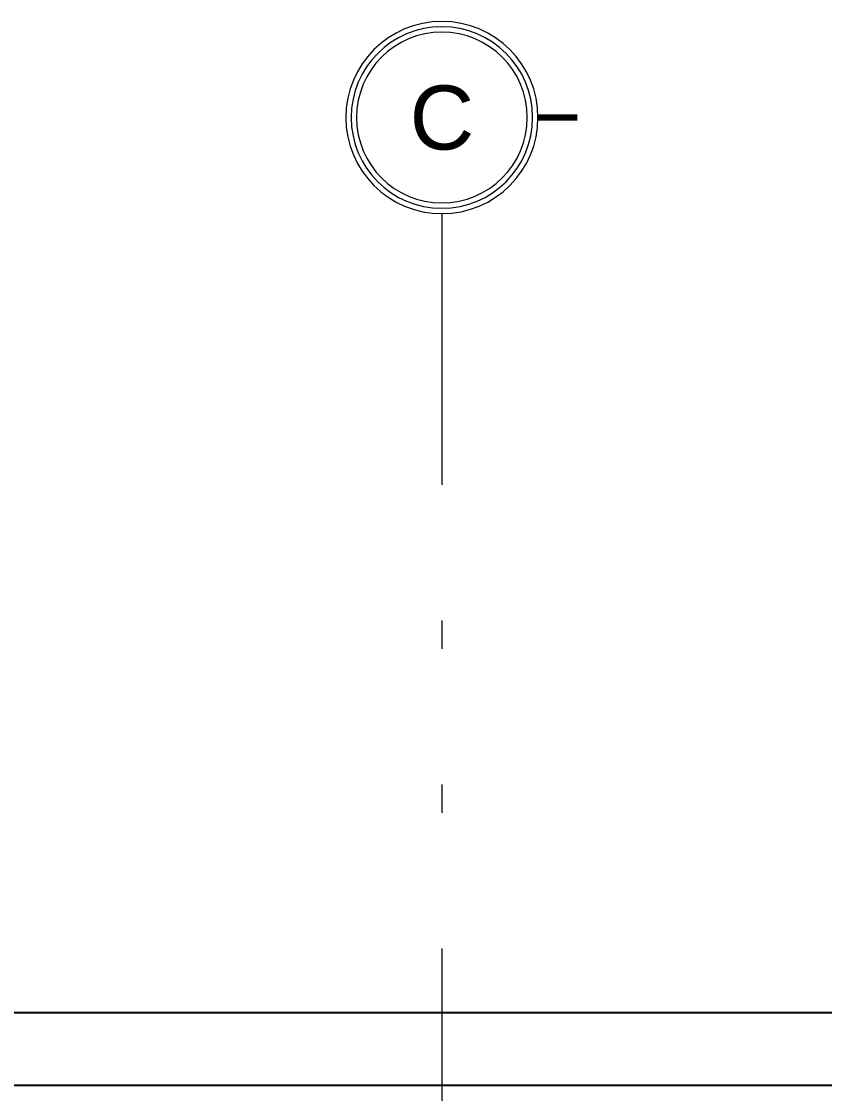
# Model space of a CAD drawing. Header units: millimetres. Extents: x 2056 to 4470, y 1400 to 3101.
# Drawn here: x 2177.71 to 2180.531, y 1449.789 to 1453.554 of the extents above; entities that cross this region are included whole.
import ezdxf
from ezdxf.enums import TextEntityAlignment as Align

# ---------------------------------------------------------------- set-up
doc = ezdxf.new("R2010")
doc.units = ezdxf.units.MM
doc.linetypes.add('DIVIDE', pattern=[31.75, 12.7, -6.35, 0, -6.35, 0, -6.35])
for name, color, linetype in [('A-ANNO-DIMS-GRID', 195, 'Continuous'), ('A-GRID-COLS', 75, 'DIVIDE'), ('A-PLAN-2', 4, 'Continuous'), ('A-PLAN-6', 9, 'Continuous')]:
    doc.layers.add(name, color=color, linetype=linetype)
doc.styles.add('ROMAN', font='arial.ttf')

# ---------------------------------------------------------------- blocks, each defined once
blk = doc.blocks.new('EJE LETRA')
at = {"const_width": 0.06}
blk.add_lwpolyline([(2.068, 0), (1.7, 0)], dxfattribs=at)
at = {"linetype": 'Continuous', "lineweight": 9}
for radius in [0.9, 0.85, 0.8]:
    blk.add_circle((0.8, 0), radius, dxfattribs=at)
at = {"lineweight": 9, "style": 'ROMAN'}
blk.add_attdef('A', (0.601, -0.273), '', height=0.6, dxfattribs=at)
blk = doc.blocks.new('CORTE B-B')
at = {"layer": 'A-GRID-COLS', "lineweight": 9, "ltscale": 0.075}
blk.add_lwpolyline([(-15.649, -14.5849), (-2.0286, -14.5849)], dxfattribs=at)
at = {"layer": 'A-PLAN-2'}
blk.add_line((-12.5886, -35.3602), (-12.5886, -2.159), dxfattribs=at)
at = {"layer": 'A-PLAN-6'}
blk.add_lwpolyline([(-12.8436, -24.7503), (-12.8436, -8.9811)], dxfattribs=at)
at = {"layer": 'A-ANNO-DIMS-GRID'}
ref = blk.add_blockref('EJE LETRA', (-15.9865, -14.8849), dxfattribs=dict(at, xscale=-0.375, yscale=0.3749999850988388, zscale=0.375, rotation=270))
ref.add_attrib('A', 'C', dxfattribs={"layer": '0', "lineweight": 9, "height": 0.225, "rotation": 90, "style": 'ROMAN'}).set_placement((-15.9865, -14.5849), align=Align.MIDDLE_CENTER)

msp = doc.modelspace()

# ---------------------------------------------------------------- block references
at = {"rotation": 270}
msp.add_blockref('CORTE B-B', (2193.7718, 1437.2303), dxfattribs=at)

doc.saveas('drawing.dxf')
